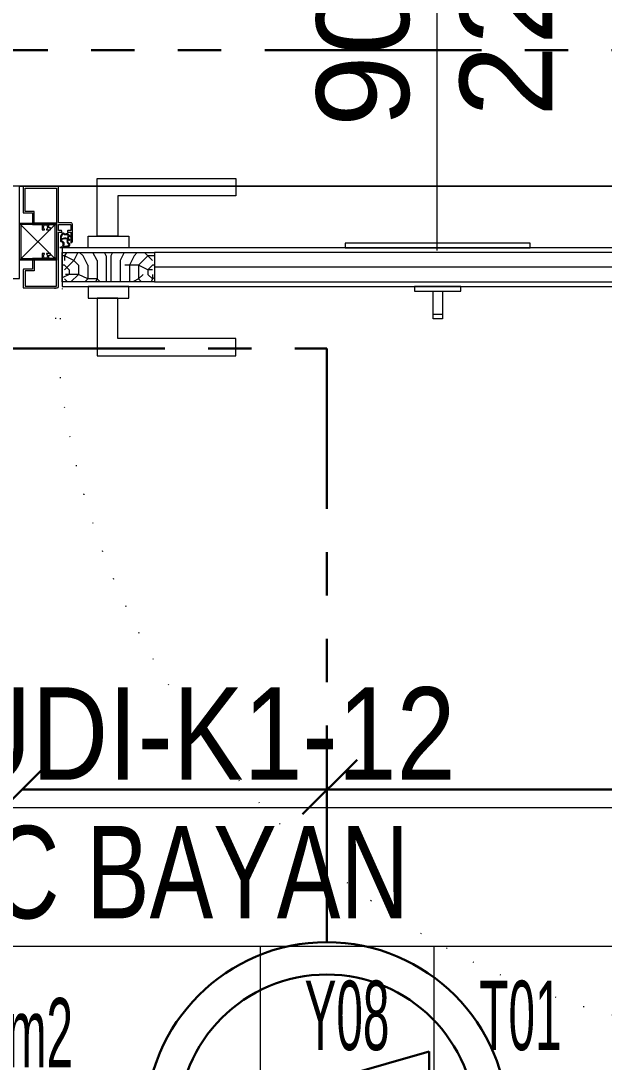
# Model space of a CAD drawing. Extents: x -1299 to 23780, y -3010 to 8106.
# Drawn here: x 10322.6 to 10385.7, y 2145.2 to 2257.9 of the extents above; entities that cross this region are included whole.
import ezdxf
from ezdxf.enums import TextEntityAlignment as Align

# ---------------------------------------------------------------- set-up
doc = ezdxf.new("R2010")
doc.units = 0
doc.header["$LTSCALE"] = 25
doc.header["$MEASUREMENT"] = 0
doc.linetypes.add('DOT2', pattern=[0.125, 0, -0.125])
doc.linetypes.add('PHANTOM2', pattern=[1.25, 0.625, -0.125, 0.125, -0.125, 0.125, -0.125])
doc.layers.get('0').update_dxf_attribs({"color": 9, "lineweight": 9})
for name, color, linetype, lineweight in [('06C', 9, 'Continuous', 9), ('06D', 9, 'Continuous', 9), ('09', 9, 'Continuous', 9), ('10', 9, 'Continuous', 9), ('12', 9, 'Continuous', 9), ('20', 9, 'DOT2', 9), ('21', 9, 'Continuous', 9), ('22', 8, 'Continuous', 9), ('33', 9, 'BATTING', 9), ('35', 9, 'Continuous', 9), ('E-3W ACİL ANONS İÇİN HOPARLÖR (GÖMME) (YANGINA DAYANIKLI)', 7, 'Continuous', 30), ('E-KABLO', 7, 'Continuous', 30), ('E-YANGIN', 7, 'Continuous', 30)]:
    doc.layers.add(name, color=color, linetype=linetype, lineweight=lineweight)
doc.styles.add('Arial', font='arial.ttf', dxfattribs={"height": 2.5})
doc.styles.add('MuuM_TEXT-STANDART', font='ARIALN.TTF')
doc.linetypes.add('BATTING', pattern='A,0.0001,-0.1,[134,ltypeshp.shx,S=0.1,R=0,X=-0.1,Y=0],-0.2,[134,ltypeshp.shx,S=0.1,R=180,X=0.1,Y=0],-0.1', length=0.4001000000000001)

# ---------------------------------------------------------------- blocks, each defined once
blk = doc.blocks.new('0_doorno')
blk.add_lwpolyline([(4.499999999999829, 5.684e-13), (12.49999999999983, 5.684e-13)])
blk.add_ellipse((-0.8905500000001325, 5.684e-13), major_axis=(-5.390550000000001, 0), ratio=0.6666666666666666)
at = {"style": 'Arial'}
blk.add_attdef('YUKSEKLIK', text='', height=2, dxfattribs=at).set_placement((4.999999999999821, 12.30000000000063), align=Align.TOP_LEFT)
blk.add_attdef('KAPINO', text='', height=2, dxfattribs=at).set_placement((-1.705e-13, 5.684e-13), align=Align.MIDDLE)
blk.add_attdef('GENISLIK', text='', height=2, dxfattribs=at).set_placement((4.999999999999823, -3.789358799453337), align=Align.BOTTOM_LEFT)
blk = doc.blocks.new('0_roomno2-flat-2')
at = {"layer": '21'}
blk.add_lwpolyline([(96.875, -52.50000000001091), (0, -52.50000000001091), (0, 0), (96.875, 0)], close=True, dxfattribs=at)
for points in [[(0, -15.00000000000727), (96.875, -15.00000000000727)], [(40.625, -15.00000000000727), (40.625, -52.50000000001091)], [(59.375, -15.00000000000727), (59.375, -52.50000000001091)]]:
    blk.add_lwpolyline(points, dxfattribs=at)
at = {"layer": '21', "style": 'Arial'}
blk.add_attdef('ODANO', (0, 5.85000000000582), '', height=10, dxfattribs=at)
blk.add_attdef('MEKANADI', text='', height=10, dxfattribs=at).set_placement((1.75, -15.00000000000727), align=Align.BOTTOM_LEFT)
at = {"layer": '21', "style": 'MuuM_TEXT-STANDART', "width": 0.6}
for tag, p in [('YER01', (50, -22.50000000000728)), ('TAVAN01', (68.75, -22.50000000000728)), ('DUVAR01', (87.5, -22.50000000000728)), ('YER02', (50, -33.75000000000728)), ('TAVAN02', (68.75, -33.75000000000728)), ('DUVAR02', (87.5, -33.75000000000728)), ('YER03', (50, -45.00000000000728)), ('TAVAN03', (68.75, -45.00000000000728)), ('DUVAR03', (87.5, -45.00000000000728))]:
    blk.add_attdef(tag, text='', height=7.5, dxfattribs=at).set_placement(p, align=Align.MIDDLE_CENTER)
for tag, p in [('M2', (1.75, -24.37500000000728)), ('TEMIZTAVANYUKSEKLIGI', (9, -43.03976339674772))]:
    blk.add_attdef(tag, text='', height=7.5, dxfattribs=at).set_placement(p, align=Align.MIDDLE_LEFT)
blk = doc.blocks.new('K-SAC-01')
at = {"layer": '20'}
blk.add_arc((-0.9499999999989086, -2.49999349423706), 100.3549823725184, 270, 1.513139558811213, dxfattribs=at)
blk = doc.blocks.new('p-korkasa_40x40')
at = {"layer": '10'}
for points in [[(-2, -2), (-2, -2, 4.557571570274368), (-2, -2), (2, -2.000000000000454, 6.895317174706505), (2, -2.000000000000454), (2, -2.000000000000454), (2, 2.000000000000454), (-2, 2), (-2, -2)], [(-1.85000000000582, -1.85000000000582), (-1.85000000000582, 1.85000000000582), (1.85000000000582, 1.85000000000582), (1.85000000000582, -1.85000000000582), (-1.85000000000582, -1.85000000000582, -4.556434831823175), (-1.85000000000582, -1.85000000000582)]]:
    blk.add_lwpolyline(points, format="xyb", close=True, dxfattribs=at)
for points in [[(2, -2.000000000000454), (-2, 2)], [(2, 2.000000000000454), (-2, -1.96874570933869)]]:
    blk.add_lwpolyline(points, dxfattribs=at)
blk = doc.blocks.new('p-kapı')
at = {"layer": '09'}
h = blk.add_hatch(dxfattribs=at)
h.set_pattern_fill('LOGEND', color=256, scale=10, style=0)
h.set_pattern_definition([(360, (-1512.441820109354, -1967.639528495034), (9.999999999999996, -10), [3, -7]), (360, (-1512.441820109354, -1968.139528495034), (9.999999999999996, -10), [3, -7]), (360, (-1511.941820109354, -1969.139528495034), (9.999999999999996, -10), [2, -8]), (360, (-1511.441820109354, -1970.139528495034), (9.999999999999996, -10), [1.5, -8.5]), (360, (-1511.441820109354, -1971.139528495034), (9.999999999999996, -10), [1, -9]), (360, (-1513.941820109354, -1972.139528495034), (9.999999999999996, -10), [0.5, -2.5, 0.5, -6.5]), (360, (-1512.441820109354, -1972.639528495034), (9.999999999999996, -10), [0.5, -4, 1.5, -4]), (360, (-1510.441820109354, -1973.139528495034), (9.999999999999996, -10), [0.5, -0.5, 0.5, -8.5]), (360, (-1510.941820109354, -1973.639528495034), (9.999999999999996, -10), [0.5, -9.5]), (360, (-1511.441820109354, -1974.639528495034), (9.999999999999996, -10), [1.5, -8.5]), (360, (-1511.441820109354, -1975.639528495034), (9.999999999999996, -10), [2, -8]), (360, (-1511.941820109354, -1976.639528495034), (9.999999999999996, -10), [2.5, -3, 0.5, -4]), (270, (-1515.941820109354, -1970.639528495034), (-10, -9.999999999999996), [0.5, -1, 2.5, -6]), (270, (-1515.441820109354, -1971.639528495034), (-10, -9.999999999999996), [0.5, -0.5, 1.5, -7.5]), (270, (-1514.941820109354, -1975.639528495034), (-10, -9.999999999999996), [1, -9]), (270, (-1514.441820109354, -1971.639528495034), (-10, -9.999999999999996), [2, -3, 0.5, -4.5]), (270, (-1513.941820109354, -1977.139528495033), (-10, -9.999999999999996), [0.5, -9.5]), (270, (-1513.441820109354, -1972.139528495034), (-10, -9.999999999999996), [1.5, -8.5]), (270, (-1512.441820109354, -1972.639528495034), (-10, -9.999999999999996), [1, -9]), (270, (-1511.441820109354, -1972.639528495034), (-10, -9.999999999999996), [0.5, -1.5, 1.5, -6.5]), (270, (-1510.941820109354, -1973.139528495034), (-10, -9.999999999999996), [0.5, -9.5]), (270, (-1510.441820109354, -1971.139528495034), (-10, -9.999999999999996), [1.399999999999999, -8.6]), (270, (-1509.941820109354, -1969.139528495034), (-10, -9.999999999999996), [1, -9]), (270, (-1508.941820109354, -1973.139528495034), (-10, -9.999999999999996), [0.5, -9.5]), (270, (-1507.941820109354, -1972.639528495034), (-10, -9.999999999999996), [1.5, -8.5]), (270, (-1506.941820109354, -1972.639528495034), (-10, -9.999999999999996), [1.5, -8.5]), (314.9999999999999, (-1508.441820109354, -1968.639528495034), (-3.3e-15, -10.00000000019025), [0.7071000000000001, -0.7071000000000001, 0.7071000000000001, -12.02083562]), (314.9999999999999, (-1510.441820109354, -1971.139528495034), (-3.3e-15, -10.00000000019025), [1.414199999999999, -12.72793562]), (314.9999999999999, (-1514.441820109354, -1976.139528495034), (-3.3e-15, -10.00000000019025), [1.414199999999999, -12.72793562]), (314.9999999999999, (-1512.441820109354, -1973.639528495034), (-3.3e-15, -10.00000000019025), [1.414199999999999, -12.72793562]), (314.9999999999999, (-1511.941820109354, -1971.639528495034), (-3.3e-15, -10.00000000019025), [1.414199999999999, -12.72793562]), (314.9999999999999, (-1508.941820109354, -1969.639528495034), (-3.3e-15, -10.00000000019025), [1.414199999999999, -12.72793562]), (314.9999999999999, (-1509.941820109354, -1970.139528495034), (-3.3e-15, -10.00000000019025), [2.121319999999998, -12.02081562]), (314.9999999999999, (-1512.941820109354, -1974.639528495034), (-3.3e-15, -10.00000000019025), [0.7071000000000001, -13.43503562]), (314.9999999999999, (-1513.441820109354, -1975.639528495034), (-3.3e-15, -10.00000000019025), [0.7071000000000001, -13.43503562]), (314.9999999999999, (-1509.441820109354, -1975.639528495034), (-3.3e-15, -10.00000000019025), [0.7071000000000001, -13.43503562]), (314.9999999999999, (-1513.441820109354, -1970.639528495034), (-3.3e-15, -10.00000000019025), [0.7071000000000001, -13.43503562]), (314.9999999999999, (-1507.941820109354, -1974.139528495034), (-3.3e-15, -10.00000000019025), [0.7071000000000001, -13.43503562]), (314.9999999999999, (-1511.441820109354, -1973.139528495034), (-3.3e-15, -10.00000000019025), [0.7071000000000001, -13.43503562]), (314.9999999999999, (-1510.441820109354, -1974.139528495034), (-3.3e-15, -10.00000000019025), [0.7071000000000001, -13.43503562]), (225, (-1510.941820109354, -1972.139528495034), (-10.00000000019025, 3.3e-15), [0.7071000000000001, -0.7071000000000001, 2.121319999999998, -10.60661562]), (225, (-1509.441820109354, -1972.139528495034), (-10.00000000019025, 3.3e-15), [0.7071000000000001, -13.43503562]), (225, (-1509.441820109354, -1968.639528495034), (-10.00000000019025, 3.3e-15), [0.7071000000000001, -13.43503562]), (225, (-1511.441820109354, -1971.139528495034), (-10.00000000019025, 3.3e-15), [0.7071000000000001, -13.43503562]), (225, (-1509.941820109354, -1973.139528495034), (-10.00000000019025, 3.3e-15), [0.7071000000000001, -13.43503562]), (225, (-1512.441820109354, -1970.639528495034), (-10.00000000019025, 3.3e-15), [0.7071000000000001, -13.43503562]), (225, (-1508.441820109354, -1970.639528495034), (-10.00000000019025, 3.3e-15), [0.7071000000000001, -13.43503562]), (225, (-1515.441820109354, -1967.639528495034), (-10.00000000019025, 3.3e-15), [0.7071000000000001, -13.43503562]), (225, (-1514.941820109354, -1968.139528495034), (-10.00000000019025, 3.3e-15), [1.414199999999999, -12.72793562]), (225, (-1514.441820109354, -1968.639528495034), (-10.00000000019025, 3.3e-15), [1.414199999999999, -12.72793562]), (225, (-1513.441820109354, -1968.639528495034), (-10.00000000019025, 3.3e-15), [1.414199999999999, -12.72793562]), (225, (-1512.941820109354, -1969.639528495034), (-10.00000000019025, 3.3e-15), [1.414199999999999, -12.72793562]), (225, (-1508.941820109354, -1973.639528495034), (-10.00000000019025, 3.3e-15), [1.414199999999999, -12.72793562]), (225, (-1506.941820109354, -1968.639528495034), (-10.00000000019025, 3.3e-15), [1.414199999999999, -12.72793562]), (225, (-1506.441820109354, -1976.639528495034), (-10.00000000019025, 3.3e-15), [1.414199999999999, -12.72793562]), (225, (-1506.441820109354, -1975.639528495034), (-10.00000000019025, 3.3e-15), [1.414199999999999, -12.72793562]), (225, (-1507.441820109354, -1975.139528495034), (-10.00000000019025, 3.3e-15), [1.414199999999999, -12.72793562]), (225, (-1514.441820109354, -1975.139528495034), (-10.00000000019025, 3.3e-15), [2.121319999999998, -12.02081562]), (225, (-1507.941820109354, -1974.139528495034), (-10.00000000019025, 3.3e-15), [2.121319999999998, -12.02081562]), (333.4349487999999, (-1513.441820109354, -1977.139528495033), (10.00000000000094, -4.0006493e-09), [1.117999999999998, -21.24267976999997]), (333.4349487999999, (-1513.441820109354, -1972.139528495034), (10.00000000000094, -4.0006493e-09), [1.117999999999998, -21.24267976999997]), (333.4349487999999, (-1512.441820109354, -1975.139528495034), (10.00000000000094, -4.0006493e-09), [1.117999999999998, -21.24267976999997]), (333.4349487999999, (-1509.441820109354, -1968.139528495034), (10.00000000000094, -4.0006493e-09), [1.117999999999998, -21.24267976999997]), (333.4349487999999, (-1509.941820109354, -1969.139528495034), (10.00000000000094, -4.0006493e-09), [1.117999999999998, -21.24267976999997]), (333.4349487999999, (-1512.941820109354, -1971.139528495034), (10.00000000000094, -4.0006493e-09), [1.117999999999998, -21.24267976999997]), (333.4349487999999, (-1512.941820109354, -1976.139528495034), (10.00000000000094, -4.0006493e-09), [1.117999999999998, -21.24267976999997]), (333.4349487999999, (-1509.941820109354, -1973.139528495034), (10.00000000000094, -4.0006493e-09), [2.235999999999996, -20.12467976999998]), (296.5650511799998, (-1509.941820109354, -1974.639528495034), (5.099821e-10, -10.00000000000094), [1.117999999999975, -21.24267976999961]), (296.5650511799998, (-1508.441820109354, -1971.639528495034), (5.099821e-10, -10.00000000000094), [1.117999999999975, -21.24267976999961]), (296.5650511799998, (-1513.441820109354, -1973.639528495034), (5.099821e-10, -10.00000000000094), [1.117999999999975, -21.24267976999961]), (296.5650511799998, (-1515.441820109354, -1974.139528495034), (5.099821e-10, -10.00000000000094), [1.117999999999975, -21.24267976999961]), (296.5650511799998, (-1509.441820109354, -1972.139528495034), (5.099821e-10, -10.00000000000094), [1.117999999999975, -21.24267976999961]), (296.5650511799998, (-1510.441820109354, -1972.139528495034), (5.099821e-10, -10.00000000000094), [1.117999999999975, -21.24267976999961]), (296.5650511799998, (-1514.441820109354, -1973.639528495034), (5.099821e-10, -10.00000000000094), [2.23599999999995, -20.12467976999961]), (296.5650511799998, (-1506.941820109354, -1970.139528495034), (5.099821e-10, -10.00000000000094), [2.23599999999995, -20.12467976999961]), (296.5650511799998, (-1507.941820109354, -1970.639528495034), (5.099821e-10, -10.00000000000094), [2.23599999999995, -20.12467976999961]), (243.4349487999999, (-1515.941820109354, -1969.139528495034), (-4.0006526e-09, -10.00000000000094), [1.117999999999979, -21.24267976999967]), (243.4349487999999, (-1515.941820109354, -1974.639528495034), (-4.0006526e-09, -10.00000000000094), [1.117999999999979, -21.24267976999967]), (243.4349487999999, (-1513.941820109354, -1967.639528495034), (-4.0006526e-09, -10.00000000000094), [1.117999999999979, -21.24267976999967]), (243.4349487999999, (-1514.941820109354, -1976.639528495034), (-4.0006526e-09, -10.00000000000094), [1.117999999999979, -21.24267976999967]), (243.4349487999999, (-1513.941820109354, -1970.639528495034), (-4.0006526e-09, -10.00000000000094), [1.117999999999979, -21.24267976999967]), (243.4349487999999, (-1511.941820109354, -1971.639528495034), (-4.0006526e-09, -10.00000000000094), [1.117999999999979, -21.24267976999967]), (243.4349487999999, (-1510.941820109354, -1973.639528495034), (-4.0006526e-09, -10.00000000000094), [1.117999999999979, -21.24267976999967]), (243.4349487999999, (-1515.441820109354, -1969.639528495034), (3.2114650989e-06, -10.00000160773382), [1.117999999999979, -21.24267976999967]), (243.4349487999999, (-1512.941820109354, -1971.139528495034), (-4.0006526e-09, -10.00000000000094), [1.117999999999979, -21.24267976999967]), (243.4349487999999, (-1509.941820109354, -1970.139528495034), (-4.0006526e-09, -10.00000000000094), [1.117999999999979, -21.24267976999967]), (243.4349487999999, (-1508.941820109354, -1971.139528495034), (-4.0006526e-09, -10.00000000000094), [1.117999999999979, -21.24267976999967]), (243.4349487999999, (-1506.941820109354, -1974.139528495034), (-4.0006526e-09, -10.00000000000094), [1.117999999999979, -21.24267976999967]), (243.4349487999999, (-1514.441820109354, -1977.139528495033), (-4.0006526e-09, -10.00000000000094), [1.117999999999979, -21.24267976999967]), (243.4349487999999, (-1515.941820109354, -1976.639528495034), (-4.0006526e-09, -10.00000000000094), [2.235999999999958, -20.12467976999968]), (243.4349487999999, (-1514.441820109354, -1969.639528495034), (-4.0006526e-09, -10.00000000000094), [2.235999999999958, -20.12467976999968]), (206.5650511799999, (-1515.941820109354, -1968.139528495034), (-10.00000000000094, -5.099854e-10), [1.117999999999995, -21.24267976999997]), (206.5650511799999, (-1507.441820109354, -1967.639528495034), (-10.00000000000094, -5.099854e-10), [1.117999999999995, -21.24267976999997]), (206.5650511799999, (-1507.941820109354, -1972.639528495034), (-10.00000000000094, -5.099854e-10), [1.117999999999995, -21.24267976999997]), (206.5650511799999, (-1511.941820109354, -1969.139528495034), (-10.00000000000094, -5.099854e-10), [1.117999999999995, -21.24267976999997]), (206.5650511799999, (-1512.441820109354, -1968.139528495034), (-10.00000000000094, -5.099854e-10), [1.117999999999995, -21.24267976999997]), (206.5650511799999, (-1511.441820109354, -1970.139528495034), (-10.00000000000094, -5.099854e-10), [1.117999999999995, -21.24267976999997]), (206.5650511799999, (-1508.441820109354, -1976.139528495034), (-10.00000000000094, -5.099854e-10), [1.117999999999995, -21.24267976999997]), (206.5650511799999, (-1507.441820109354, -1976.639528495034), (-10.00000000000094, -5.099854e-10), [2.235999999999995, -20.12467976999997])])
h.paths.add_polyline_path([(1.170000000001889, -81.66295667744998), (1.202328709074208, -81.66295667744998), (1.202328709074208, -80.86796583734395), (1.170000000001889, -80.86796583734395), (1.170000000001889, -80.34999999999854), (1.202328709074208, -80.34999999999854), (1.202328709074208, -79.40000000000146), (4.337671290930301, -79.40000000000146), (4.337671290930301, -80.34999999999854), (4.370000000002618, -80.34999999999854), (4.370000000002618, -80.86796583734395), (4.337671290930301, -80.86796583734395), (4.337671290930301, -81.66295667744998), (4.370000000002618, -81.66295667744998), (4.370000000002618, -85.40000000000146), (1.170000000001889, -85.40000000000146)])
h.paths.add_polyline_path([(1.202328709074208, -77.93203416265895), (1.202328709074208, -77.13704332255294), (1.170000000001889, -77.13704332255294), (1.170000000001889, -75.40008858544023), (4.370000000002618, -75.40008858544023), (4.370000000002618, -77.13704332255294), (4.337671290930301, -77.13704332255294), (4.337671290930301, -77.93203416265895), (4.370000000002618, -77.93203416265895), (4.370000000002618, -78.44999999999709), (4.337671290930301, -78.45000000000434), (4.337671290930301, -79.40000000000146), (1.202328709074208, -79.40000000000146), (1.202328709074208, -78.45000000000434), (1.170000000001889, -78.45000000000434), (1.170000000001889, -77.93203416265895)])
at = {"layer": '10'}
h = blk.add_hatch(color=256, dxfattribs=at)
edge = h.paths.add_edge_path()
edge.add_spline(control_points=[(-0.5369756097570644, -84.51241686969297), (-0.5906374453152239, -84.5518905258723), (-0.6878822009421129, -84.62342378614264), (-0.7823709486983716, -84.73020272285794), (-0.8899654388224005, -84.81634565772401), (-0.8351330276491353, -84.92515451247162), (-0.7993581297414494, -85.02739724353887), (-0.8236312188018928, -85.13593551153463), (-0.8909774078929331, -85.2204025707906), (-0.8936748011838059, -85.31350848440346), (-0.8901922852564894, -85.42809680375649), (-0.728764212148235, -85.49924616048519), (-0.5556085026000801, -85.58372597600827), (-0.3208874964548158, -85.6044139906153), (-0.1643808494300174, -85.57919688549735), (-0.0170845106040361, -85.58614067232702), (-0.0044594722057809, -85.47231593469769), (0.0795073431909259, -85.40046526712104), (0.1646003593887144, -85.2870381913017), (0.2895508234578301, -85.30929536580516), (0.4061617531915547, -85.32681202102684), (0.5518175704273744, -85.36757930904423), (0.5995418682032323, -85.49443736144892), (0.6480338603832934, -85.67184330132295), (0.6698076058928564, -85.62376578052499), (0.6769063150313741, -85.59945321430133)], knot_values=[0, 0, 0, 0, 1.972481329933421, 3.574485720078666, 4.459231721842631, 5.627326994262999, 6.631388320856649, 7.787072978740821, 8.75015276194368, 9.776376719050775, 10.52172028727109, 11.98318526219924, 14.34903833668033, 16.62296311174929, 18.66660599276623, 19.53265988375316, 20.30320742306432, 21.53106540985929, 22.8950020509257, 24.14050273090668, 24.94140504827469, 26.57643914558082, 28.1214307914516, 29.40842415818681, 30.06904306217089, 30.06904306217089, 30.06904306217089, 30.06904306217089], degree=3, periodic=0)
edge.add_arc((0.6577079170856451, -85.59384772447082), 0.0200000000000125, 703.7234121128039, 729.6961277373919)
edge.add_line((0.6774222141648352, -85.59047926923813), (0.514778214589569, -84.63858532773519))
edge.add_spline(control_points=[(0.5147782145904785, -84.63858532773156), (0.4684569597193331, -84.61121200024355), (0.4029367876937613, -84.55669608320022), (0.299123291955766, -84.55094408860168), (0.2368332224687037, -84.5669421721468), (0.2434630590905726, -84.56630475889688), (0.2195726180252677, -84.63769904915534), (0.2195726180252677, -84.63769904915534)], knot_values=[0, 0, 0, 0, 0.2230052084876708, 0.4469780816912642, 0.8022655540997069, 1.018676818468204, 1.060393501096338, 1.060393501096338, 1.060393501096338, 1.060393501096338], degree=3, periodic=0)
edge.add_arc((-0.0149015127535677, -84.5842358186128), 0.2404920685283454, 578.8576386954633, 707.1553904040015, ccw=False)
edge.add_spline(control_points=[(-0.2021744220619439, -84.73511753541244), (-0.1844337589864153, -84.70879782966219), (-0.1854437276160752, -84.65074498127069), (-0.1315036820815294, -84.5540416680233), (-0.2492554579002899, -84.55561594154278), (-0.2605854891371564, -84.74868430823697), (-0.4150242235737096, -84.68619836643484), (-0.6628840222583677, -84.69875890661933), (-0.5288317618396832, -84.58261839942134), (-0.5347583595721517, -84.5315299911963), (-0.5369756097570644, -84.51241686969297)], knot_values=[1.684532790128255, 1.684532790128255, 1.684532790128255, 1.684532790128255, 1.827512949640418, 2.001131811412198, 2.034132841388928, 2.383878172112238, 2.570749579948123, 2.81730155771981, 2.995364809708569, 3.101801527567439, 3.101801527567439, 3.101801527567439, 3.101801527567439], degree=3, periodic=0)
edge = h.paths.add_edge_path(flags=16)
edge.add_spline(control_points=[(0.4883339317893844, -85.29245044420531), (0.4716886541282295, -85.27617170474696), (0.4523573484184455, -85.25991805080413), (0.4147011533677869, -85.23712323497604), (0.4001201892897372, -85.23009669489694), (0.3915949691217975, -85.22622697612678)], knot_values=[4.696285649924368, 4.696285649924368, 4.696285649924368, 4.696285649924368, 4.79612257682362, 4.79612257682362, 4.854419796380462, 4.854419796380462, 4.854419796380462, 4.854419796380462], degree=3, periodic=0)
edge.add_spline(control_points=[(0.3915949691217975, -85.22622697612678), (0.3885683923836041, -85.22639217222604), (0.3855311636252736, -85.2263443169286), (0.3757315162838495, -85.22599751089729), (0.3681160688320233, -85.22548559508868), (0.3516475183459988, -85.22407014974306), (0.3429637488879962, -85.22319709650765), (0.3252907630521804, -85.2211618914589), (0.316594720883586, -85.22002240030999), (0.291213085376512, -85.21633801807184), (0.2728923982976994, -85.2134663161123), (0.2312442128131806, -85.21019387182605), (0.2079686403376399, -85.20950475220161), (0.1708219201973407, -85.21554820335585), (0.157941705580015, -85.21878033129907), (0.126446850845241, -85.22976943991671), (0.1093897561368067, -85.23913722649013), (0.0793808313101181, -85.25973395552137), (0.0663699295146216, -85.27124699160045), (0.0429483607986185, -85.29429669502858), (0.0327881743869512, -85.30545581124898), (0.0148434022485162, -85.32623104828235), (0.0068756339605898, -85.33600692905749), (-0.0090410068587516, -85.355167020105), (-0.0171964423425379, -85.36496325665941), (-0.0399044250698353, -85.3944018574839), (-0.0547606956715754, -85.41583520011045), (-0.0673612565879012, -85.44141278987809)], knot_values=[3.795205768767631, 3.795205768767631, 3.795205768767631, 3.795205768767631, 3.825435281411388, 3.825435281411388, 3.876175829762433, 3.876175829762433, 3.923120005564896, 3.923120005564896, 3.970064181367359, 3.970064181367359, 4.056079576782028, 4.056079576782028, 4.1420949721967, 4.1420949721967, 4.181856208153813, 4.181856208153813, 4.244411595576305, 4.244411595576305, 4.309456277789172, 4.309456277789172, 4.374500960002043, 4.374500960002043, 4.436400391423946, 4.436400391423946, 4.498299822845847, 4.498299822845847, 4.605733337985941, 4.605733337985941, 4.605733337985941, 4.605733337985941], degree=3, periodic=0)
edge.add_arc((-0.1355372299003648, -85.40782653281349), 0.0759999999999773, 567.2221899925271, 693.7732677223272, ccw=False)
edge.add_arc((0.7681294868853002, -85.02277503077494), 1.058097748058568, 888.8376998673891, 923.3761552425167, ccw=False)
edge.add_arc((-0.2503260998964834, -84.82178951549577), 0.0200000000000284, 779.8045860840282, 888.9000715373779, ccw=False)
edge.add_arc((-0.0254490172264923, -84.53800291659718), 0.3422998841750275, 951.1287320440587, 1055.511948304005)
edge.add_arc((0.3533265005826252, -84.70197943761741), 0.0708012071070941, 720.1577279099495, 881.8184495585258, ccw=False)
edge.add_line((0.4241274394116772, -84.7017845312512), (0.5220320556400111, -85.27478329712176))
edge.add_arc((0.5023177585608211, -85.27815175234718), 0.019999999999999, 585.6378390656023, 729.6961277305409, ccw=False)
edge = h.paths.add_edge_path(flags=16)
edge.add_spline(control_points=[(-0.3815073000114353, -85.52777787788362), (-0.3834389916773944, -85.52724453018163), (-0.3853727186760807, -85.52670610733912), (-0.4205788632025361, -85.51682294036436), (-0.4544610585180635, -85.50601336516411), (-0.4889215080875148, -85.49418731541662), (-0.4900629374460549, -85.49379462555952), (-0.4912037800822874, -85.49340117004613)], knot_values=[2.606882164150666, 2.606882164150666, 2.606882164150666, 2.606882164150666, 2.618308665253161, 2.618308665253161, 2.814704777591772, 2.814704777591772, 2.821436412206805, 2.821436412206805, 2.821436412206805, 2.821436412206805], degree=3, periodic=0)
edge.add_spline(control_points=[(-0.4912037800822874, -85.49340117004613), (-0.5233471352403285, -85.48231552171637), (-0.5550247264036443, -85.47062207480484), (-0.5877413626330963, -85.45796293672173), (-0.5892461558505602, -85.4573792198862), (-0.5907511911427719, -85.45679395195477)], knot_values=[2.408074102405524, 2.408074102405524, 2.408074102405524, 2.408074102405524, 2.597738580129102, 2.597738580129102, 2.606882164150666, 2.606882164150666, 2.606882164150666, 2.606882164150666], degree=3, periodic=0)
edge.add_spline(control_points=[(-0.5907511911427719, -85.45679395195477), (-0.6054095705112559, -85.45109370061981), (-0.6200909125836916, -85.4452463134803), (-0.6513064689206658, -85.43253770701268), (-0.6679456813908474, -85.42560582750595), (-0.6975867124383514, -85.41301002278487), (-0.7102365350583569, -85.40760968485122), (-0.7229134244116722, -85.40205673102902)], knot_values=[2.149006277224146, 2.149006277224146, 2.149006277224146, 2.149006277224146, 2.238060749371884, 2.238060749371884, 2.336258805541189, 2.336258805541189, 2.408074102405524, 2.408074102405524, 2.408074102405524, 2.408074102405524], degree=3, periodic=0)
edge.add_spline(control_points=[(-0.7229134244116722, -85.40205673102902), (-0.7275705286083394, -85.40001674441737), (-0.7322312857468205, -85.39795616069752), (-0.7455618066960596, -85.39199150963395), (-0.7536017658676429, -85.3881710095229), (-0.7677693781188282, -85.38105523245758), (-0.7739268021578029, -85.37775809279992), (-0.7842826841624629, -85.37176572963654), (-0.7883197533083149, -85.36926390407461), (-0.7920567741166451, -85.36629840687965)], knot_values=[1.977607441624772, 1.977607441624772, 1.977607441624772, 1.977607441624772, 2.003990200929743, 2.003990200929743, 2.053089229014396, 2.053089229014396, 2.101047753119271, 2.101047753119271, 2.149006277224144, 2.149006277224144, 2.149006277224144, 2.149006277224144], degree=3, periodic=0)
edge.add_arc((-0.7796246261059423, -85.35063182793965), 0.0200000000000304, 900.5555631517888, 951.5663893431631, ccw=False)
edge.add_spline(control_points=[(-0.7994840715909959, -85.35299877215583), (-0.7996182607275844, -85.35187288089946), (-0.7997274019762699, -85.35072960989055), (-0.8002259230997879, -85.34462242021978), (-0.8004687433967774, -85.33851066090575), (-0.8008469303676973, -85.32128280500183), (-0.8008342107059434, -85.30943071842918), (-0.8005320933662003, -85.2993613856379)], knot_values=[1.69878072459484, 1.69878072459484, 1.69878072459484, 1.69878072459484, 1.709176364630534, 1.709176364630534, 1.751194216338215, 1.751194216338215, 1.814824352558606, 1.814824352558606, 1.814824352558606, 1.814824352558606], degree=3, periodic=0)
edge.add_spline(control_points=[(-0.8005320933662003, -85.2993613856379), (-0.8005291922345351, -85.29926469321072), (-0.8005262644182947, -85.29916816516925), (-0.8002453347398841, -85.2900058112791), (-0.7996581484585477, -85.28216809327569), (-0.7983876424550544, -85.27219494782912), (-0.7979033033734595, -85.2691682961231), (-0.7967892664892136, -85.26359999037959), (-0.7963274052344786, -85.26168751184014), (-0.7950642314099241, -85.25704070857319), (-0.7941042474449205, -85.25426319411052), (-0.7922515160280456, -85.25010678642865), (-0.7915139412471035, -85.24861359065837), (-0.7898580297332956, -85.24541914485599), (-0.7890619376630639, -85.2439227982468), (-0.7868423479412741, -85.23990738076826), (-0.785815735354845, -85.23813671410605), (-0.7847239510629151, -85.2363075673493)], knot_values=[1.498288754767149, 1.498288754767149, 1.498288754767149, 1.498288754767149, 1.498899773643438, 1.498899773643438, 1.55638679152604, 1.55638679152604, 1.58513030046734, 1.58513030046734, 1.61387380940864, 1.61387380940864, 1.646408564364206, 1.646408564364206, 1.665384561853024, 1.665384561853024, 1.684360559341839, 1.684360559341839, 1.69878072459484, 1.69878072459484, 1.69878072459484, 1.69878072459484], degree=3, periodic=0)
edge.add_line((-0.7847239510629151, -85.2363075673493), (-0.7586869314282012, -85.19268582784571))
edge.add_line((-0.7586869314254728, -85.19268582784571), (-0.7255136902876984, -85.10717331456544))
edge.add_line((-0.7255136902895174, -85.10717331456544), (-0.7173155414820941, -85.03151368951148))
edge.add_line((-0.7173155414820941, -85.03151368950785), (-0.7384525110683171, -84.92615187598132))
edge.add_spline(control_points=[(-0.7384525110719551, -84.92615187598132), (-0.7417319309315645, -84.91712462047145), (-0.7452146564100987, -84.90836485676846), (-0.7561384565451591, -84.8820235105304), (-0.7633910574986658, -84.86627040452005), (-0.7682081721068243, -84.8538242785144)], knot_values=[0.9322138717899155, 0.9322138717899155, 0.9322138717899155, 0.9322138717899155, 0.9728151593248144, 0.9728151593248144, 1.059280169269481, 1.059280169269481, 1.059280169269481, 1.059280169269481], degree=3, periodic=0)
edge.add_arc((-0.7495564365199244, -84.84660536172305), 0.0199999999999873, 851.1876026072525, 924.1288367209762, ccw=False)
edge.add_spline(control_points=[(-0.7630056632260676, -84.83180271666062), (-0.7554750532144681, -84.82496063668805), (-0.7451898386098037, -84.81607690209785), (-0.7354561730571731, -84.80713799077056), (-0.7354408858154784, -84.8071239508572), (-0.735425599890732, -84.80710991127125)], knot_values=[0.6191493752113117, 0.6191493752113117, 0.6191493752113117, 0.6191493752113117, 0.6800377646677511, 0.6800377646677511, 0.6801335518299229, 0.6801335518299229, 0.6801335518299229, 0.6801335518299229], degree=3, periodic=0)
edge.add_line((-0.735425599890732, -84.80710991127125), (-0.7085877083327432, -84.78161459538023))
edge.add_arc((-0.6554298056871632, -84.83593068311166), 0.0760000000000115, 831.8248503193477, 854.3825803939201, ccw=False)
edge.add_line((-0.6836843639466679, -84.76537800819642), (-0.6090193983354766, -84.76230358183967))
edge.add_line((-0.6090193983327481, -84.76230358184694), (-0.5257167661893618, -84.76654401337144))
edge.add_line((-0.5257167661911808, -84.7665440133642), (-0.4458209923805044, -84.77061102240259))
edge.add_line((-0.445820992379595, -84.77061102240259), (-0.3993508796656897, -84.77297653385904))
edge.add_line((-0.3993508796665992, -84.77297653385904), (-0.3993451848336917, -84.77297978937713))
edge.add_arc((-0.4095884813359591, -84.84828632878634), 0.0760000000000394, 712.7718027218857, 802.2540888927069, ccw=False)
edge.add_line((-0.3341924609158013, -84.85784876073743), (-0.3342328856770109, -84.85770303229218))
edge.add_line((-0.3342328856779204, -84.85770303229218), (-0.3466309443083446, -84.92453509728512))
edge.add_line((-0.3466309443065256, -84.92453509728512), (-0.355971261873492, -85.01549911675102))
edge.add_line((-0.35597126187713, -85.01549911674374), (-0.3547381997259436, -85.14397923944125))
edge.add_line((-0.3547381997232151, -85.14397923944489), (-0.3473031821049517, -85.21155897400969))
edge.add_line((-0.3473031821085897, -85.21155897400604), (-0.3161650954198194, -85.35239759661633))
edge.add_arc((0.6255815801705467, -85.07032483903458), 0.9830828253785207, 916.6740540243767, 921.0841378559761)
edge.add_arc((-0.361280229568365, -85.45451898340252), 0.0760000000000061, 614.5649605422865, 743.6945358760281, ccw=False)
at = {"layer": '06C'}
blk.add_line((7.870046077259757, -45.30000001471488), (7.870046077259757, -44.3000000147149), dxfattribs=at)
for points in [[(5.370046077259756, -42.3000000147149), (4.870046077259757, -42.3000000147149), (4.870046077259757, -47.3000000147149), (5.370046077259756, -47.3000000147149)], [(8.370046077259758, -45.30000001471488), (5.370046077259756, -45.30000001471488), (5.370046077259756, -44.3000000147149), (8.370046077259758, -44.3000000147149)]]:
    blk.add_lwpolyline(points, close=True, dxfattribs=at)
at = {"layer": '06D'}
for points in [[(-0.5799951286935539, -81.62219937940608), (-6.829995128693553, -81.62219937940608), (-6.829995128693553, -66.62219937940608), (-4.954995128693552, -66.62219937940608), (-4.954995128693552, -79.37219937940608), (-4.954995128693552, -79.37219937940608), (-0.5799951286935539, -79.37219937940608), (-0.5799951286935539, -81.62219937940608)], [(6.120140416471259, -81.62218975205906), (12.37014041647126, -81.62218975205906), (12.37014041647126, -66.62218975205906), (10.49514041647126, -66.62218975205906), (10.49514041647126, -79.37218975205904), (10.49514041647126, -79.37218975205904), (6.120140416471259, -79.37218975205904), (6.120140416471259, -81.62218975205906)], [(0.6700048713064461, -82.59719937940827), (-0.5799951286935539, -82.59719937940827), (-0.5799951286935539, -78.19719937940681), (0.6700048713064461, -78.19719937940681), (0.6700048713064461, -82.59719937940827)], [(4.870140416471256, -82.59718975206125), (6.120140416471259, -82.59718975206125), (6.120140416471259, -78.1971897520598), (4.870140416471256, -78.1971897520598), (4.870140416471256, -82.59718975206125)]]:
    blk.add_lwpolyline(points, dxfattribs=at)
at = {"layer": '10'}
for p, q in [((-0.6520531316018606, -84.76011299560923), (-0.3993804007805011, -84.77297503111913)), ((0.5220320556400111, -85.27478329712176), (0.4238229449983919, -84.70000244037509)), ((0.6774222141648352, -85.59047926923083), (0.5147782145904785, -84.63858532773156))]:
    blk.add_line(p, q, dxfattribs=at)
for points in [[(0.6702100840338971, -34.80029411766009), (0.1702100840338971, -34.80029411766009), (0.1702100840338971, -54.80029411766007), (0.6702100840338971, -54.80029411766007)], [(-5.779999999998834, -89.40000000000146), (-5.779999999998834, -86.00000000000726), (-2, -86), (-2, -88.41999999994005), (-3.259999999998397, -88.41999999994005), (-3.259999999998397, -89.40000000000146)], [(2.000000000003637, -88.41999999994005), (3.160000000007128, -88.41999999994005), (3.160000000007128, -89.40000000000146), (4.820000000003347, -89.40000000000146), (4.820000000003347, -86), (2.000000000003637, -86)]]:
    blk.add_lwpolyline(points, close=True, dxfattribs=at)
blk.add_lwpolyline([(-3.124999999996361, -89.60000000000582, 0.4142135623730951), (-3.099999999998543, -89.57500000000437), (-3.099999999998543, -88.59999999994034), (-1.86499999999796, -88.59999999994034, 0.4142135623730951), (-1.839999999996505, -88.57499999993888), (-1.839999999996505, -87.55454592069145), (-1.281196915806503, -87.55454592069145), (-1.281196915806503, -87.32454592068822), (-1.390486237687582, -87.32454592068822), (-1.354628344986849, -87.36040381339262, -0.0916730868048769), (-1.425339023106061, -87.43111449151183), (-1.461431334289954, -87.3950221803243, -0.2882609505077494), (-1.700962497321597, -87.3950221803243), (-1.73705480850549, -87.43111449151183, -0.091673086804877), (-1.807765486624703, -87.36040381339262), (-1.771673175440809, -87.32431150220509, -0.2882609505067066), (-1.771673175440809, -87.08478033917343), (-1.807765486624703, -87.04868802799317, -0.09167308680455198), (-1.73705480850549, -86.97797734987398), (-1.700962497321597, -87.01406966105424, -0.2882609505077494), (-1.461431334289954, -87.01406966105424), (-1.425339023106061, -86.97797734987398, -0.0916730868044047), (-1.354628344986849, -87.04868802799317), (-1.390486237687582, -87.08454592069029), (-1.281196915806503, -87.08454592069029), (-1.281196915806503, -86.67954592069145, 0.4142135623730951), (-1.30619691580432, -86.65454592069), (-1.456196915805774, -86.65454592069, 0.4142135623730951), (-1.481196915807231, -86.67954592069145), (-1.481196915807231, -86.85454592068709), (-1.839999999996505, -86.85454592068709), (-1.839999999996505, -86.15000000000146, -0.4142135623730951), (-1.689999999998688, -86), (1.690000000002328, -86, -0.4142135623730951), (1.840000000003783, -86.15000000000146), (1.840000000003783, -86.85454592068709), (1.481196915810869, -86.85454592068709), (1.481196915810869, -86.67954592069145, 0.4142135623730951), (1.456196915813051, -86.65454592069), (1.306196915811596, -86.65454592069, 0.4142135623730951), (1.281196915810139, -86.67954592069145), (1.281196915810139, -87.08454592069029), (1.390486237694856, -87.08454592069029), (1.354628344994123, -87.04868802799317, -0.0916730868044046), (1.4253390231097, -86.97797734987398), (1.46143133429723, -87.01406966105424, -0.2882609505077494), (1.700962497328873, -87.01406966105424), (1.737054808512764, -86.97797734987398, -0.09167308680455198), (1.807765486631979, -87.0486880279859), (1.771673175444448, -87.08478033917343, -0.2882609505067075), (1.771673175444448, -87.32431150220509), (1.807765486631979, -87.36040381339262, -0.0916730868048769), (1.737054808512764, -87.43111449151183), (1.700962497328873, -87.3950221803243, -0.2882609505077494), (1.46143133429723, -87.3950221803243), (1.425339023113338, -87.43111449151183, -0.091673086804877), (1.354628344994123, -87.36040381339262), (1.390486237694856, -87.32454592068822), (1.281196915810139, -87.32454592068822), (1.281196915810139, -87.55454592069145), (1.840000000003783, -87.55454592069145), (1.840000000003783, -88.57499999993888, 0.4142135623730951), (1.8650000000016, -88.59999999994034), (3.000000000003637, -88.59999999994034), (3.000000000003637, -89.57500000000437, 0.4142135623730951), (3.025000000005093, -89.60000000000582), (4.995000000002619, -89.60000000000582, 0.4142135623730951), (5.020000000004074, -89.57500000000437), (5.020000000004074, -85.95000000000437, 0.4142135623730951), (4.870000000002619, -85.80000000000291), (-0.999999999996362, -85.80000000000291), (-0.999999999996362, -85.47500000000579, 0.4142135623730951), (-1.024999999997815, -85.45000000000432), (-1.154999999998834, -85.45000000000432, 0.4142135623730951), (-1.179999999996653, -85.47500000000579), (-1.179999999996653, -85.80000000000291), (-1.839999999996505, -85.80000000000291), (-1.839999999996505, -84.4800000000032), (-1.179999999996653, -84.4800000000032), (-1.179999999996653, -84.80500000000029, 0.4142135623730951), (-1.154999999998834, -84.83000000000172), (-1.024999999997815, -84.83000000000172, 0.4142135623730951), (-0.999999999996362, -84.80500000000029), (-0.999999999996362, -84.4800000000032), (0.1400000000030559, -84.4800000000032), (0.1400000000030559, -84.4500000000044, 0.4142135623730951), (-0.0099999999983993, -84.30000000000291), (-1.869999999998981, -84.30000000000291, 0.4142135623730951), (-2.019999999996798, -84.4500000000044), (-2.019999999996798, -85.80000000000291), (-5.829999999998107, -85.80000000000291, 0.4142135623730951), (-5.979999999995925, -85.95000000000437), (-5.979999999995925, -89.57500000000437, 0.4142135623730951), (-5.95499999999447, -89.60000000000582)], format="xyb", close=True, dxfattribs=at)
blk.add_lwpolyline([(-0.2852864468113694, -85.45549108541306), (-0.3161650954170909, -85.35239759661633), (-0.3473031821085897, -85.21155897400604), (-0.3547381997232151, -85.14397923944489), (-0.35597126187713, -85.01549911674374), (-0.3466309443065256, -84.92453509728512), (-0.3342328856779204, -84.85770303229218), (-0.3498928999542841, -84.8012497731761), (-0.3993451848327822, -84.77297978937713), (-0.445820992379595, -84.77061102240259), (-0.5257167661911808, -84.7665440133642), (-0.6090193983327481, -84.76230358184694), (-0.6836843639466679, -84.76537800819642), (-0.7085877083300148, -84.78161459538387), (-0.73542559989437, -84.80710991127125), (-0.7690206406296058, -84.8420070187276), (-0.7384525110683171, -84.92615187598858), (-0.7173155414820941, -85.03151368950785), (-0.7255136902895174, -85.10717331456544), (-0.7586869314254728, -85.19268582784571), (-0.7847239510629151, -85.2363075673493), (-0.8005320933662003, -85.29936138564517), (-0.7920567741202831, -85.36629840687965), (-0.7229134244116722, -85.40205673102902), (-0.5907511911464101, -85.45679395195477), (-0.4912037800822874, -85.49340117004613), (-0.3815073000114353, -85.52777787788362), (-0.3038095378688013, -85.5042494528898), (-0.3038095819792943, -85.50424950386513), (-0.2852864468113694, -85.45549108541306)], dxfattribs=at)
for centre, radius, start, end in [((-0.7796246261059423, -85.35063182793965), 0.02, 186.7967250026899, 231.5663893636672), ((-0.7495564365199244, -84.84660536172305), 0.02, 132.2573172529717, 201.1582946275182), ((-0.6554298056871632, -84.83593068311166), 0.076, 89.26712024553211, 134.3825803926631), ((-0.4095884813359591, -84.84828632878634), 0.076, 354.2179119479063, 82.25408889278651), ((-0.361280229568365, -85.45451898340252), 0.076, 254.5649605628871, 23.69453592147686), ((0.6255815801705467, -85.07032483903458), 0.983082825378532, 167.5093280798138, 201.0841378523925), ((0.7681294868853002, -85.02277503077494), 1.058097748058572, 168.8352965664554, 203.3761552416839), ((-0.2503260998964834, -84.82178951549577), 0.02, 59.80458608398602, 168.7729251493639), ((-0.0254490172264923, -84.53800291659718), 0.3422998841750354, 231.1287320442195, 335.5453093008013), ((-0.1355372299003648, -85.40782653281349), 0.076, 207.2221899832949, 333.7732677343374), ((-0.0149015127535677, -84.5842358186128), 0.2404920685283614, 218.8576386953065, 347.1553904039617), ((0.3533265005826252, -84.70197943761741), 0.0708012071070867, 358.4304577292652, 162.5451504378122), ((0.5023177585608211, -85.27815175234718), 0.02, 225.6378390694745, 9.69612772742874)]:
    blk.add_arc(centre, radius, start, end, dxfattribs=at)
for points, knots in [([(-0.5369756097570644, -84.51241686969297), (-0.5906374453152239, -84.5518905258723), (-0.6878822009421129, -84.62342378614264), (-0.7823709486983716, -84.73020272285794), (-0.8899654388224005, -84.81634565772401), (-0.8351330276491353, -84.92515451247162), (-0.7993581297414494, -85.02739724353887), (-0.8236312188018928, -85.13593551153463), (-0.8909774078929331, -85.2204025707906), (-0.8936748011838059, -85.31350848440346), (-0.8901922852564894, -85.42809680375649), (-0.728764212148235, -85.49924616048519), (-0.5556085026000801, -85.58372597600827), (-0.3208874964548158, -85.6044139906153), (-0.1643808494300174, -85.57919688549735), (-0.0170845106040361, -85.58614067232702), (-0.0044594722057809, -85.47231593469769), (0.0795073431909259, -85.40046526712104), (0.1646003593887144, -85.2870381913017), (0.2895508234578301, -85.30929536580516), (0.4061617531915547, -85.32681202102684), (0.5518175704273744, -85.36757930904423), (0.6195418682036689, -85.49443736144892), (0.6480338603832934, -85.67184330132295), (0.6698076058928564, -85.62376578052499), (0.6769063150313741, -85.59945321430133)], [0, 0, 0, 0, 1.972481329933421, 3.574485720078666, 4.459231721842631, 5.627326994262999, 6.631388320856649, 7.787072978740821, 8.75015276194368, 9.776376719050775, 10.52172028727109, 11.98318526219924, 14.34903833668033, 16.62296311174929, 18.66660599276623, 19.53265988375316, 20.30320742306432, 21.53106540985929, 22.8950020509257, 24.14050273090668, 24.94140504827469, 26.57643914558082, 28.1214307914516, 29.40842415818681, 30.06904306217089, 30.06904306217089, 30.06904306217089, 30.06904306217089]), ([(-0.7682081721068243, -84.8538242785144), (-0.7633910574986658, -84.86627040452005), (-0.7561384565451591, -84.8820235105304), (-0.7432136414427079, -84.91319004831894), (-0.7377413171088847, -84.9272809364047), (-0.7283581326410058, -84.9565727438603), (-0.7242661277850857, -84.97221722294488), (-0.717914586468396, -85.00899065411068), (-0.7165164292564441, -85.03093997899852), (-0.7186985585321966, -85.07347081551416), (-0.7220867810865457, -85.09436092965186), (-0.7319183873587463, -85.13214544436052), (-0.7378786975896219, -85.14915391769318), (-0.7498877078542137, -85.17610454657552), (-0.7553039138510941, -85.18659915997705), (-0.7653394280714565, -85.20473050871078), (-0.7701119946723339, -85.21265011573269), (-0.7797062856225239, -85.22820081818645), (-0.7842275953080389, -85.23517708160216), (-0.7890619376667019, -85.2439227982468), (-0.7898580297332956, -85.24541914485599), (-0.7915139412471035, -85.24861359065837), (-0.7922515160280456, -85.25010678642865), (-0.7941042474449205, -85.25426319411052), (-0.7950642314099241, -85.25704070857319), (-0.7963274052344786, -85.26168751184014), (-0.7967892664892136, -85.26359999037959), (-0.7979033033734595, -85.2691682961231), (-0.7983876424550544, -85.27219494782912), (-0.7996581484585477, -85.28216809327569), (-0.8002453347398841, -85.2900058112791), (-0.8008339442421855, -85.30920295909162), (-0.8008491176260577, -85.3211831670851), (-0.8004687433967774, -85.33851066090575), (-0.8002259230997879, -85.34462242021978), (-0.7997274019762699, -85.35072960989055), (-0.7996182607275844, -85.35187288089946), (-0.7994840715909959, -85.35299877215583)], [0.9322138717899155, 0.9322138717899155, 0.9322138717899155, 0.9322138717899155, 1.018678881734585, 1.018678881734585, 1.082556095212454, 1.082556095212454, 1.146433308690327, 1.146433308690327, 1.225396899008182, 1.225396899008182, 1.304360489326034, 1.304360489326034, 1.372259955503497, 1.372259955503497, 1.415603443997421, 1.415603443997421, 1.458946932491345, 1.458946932491345, 1.512708920020149, 1.512708920020149, 1.531684917508965, 1.531684917508965, 1.550660914997782, 1.550660914997782, 1.583195669953349, 1.583195669953349, 1.611939178894649, 1.611939178894649, 1.640682687835949, 1.640682687835949, 1.698169705718551, 1.698169705718551, 1.76241086081523, 1.76241086081523, 1.804428712522914, 1.804428712522914, 1.814824352558608, 1.814824352558608, 1.814824352558608, 1.814824352558608]), ([(-0.7920567741166451, -85.36629840687965), (-0.7883197533083149, -85.36926390407461), (-0.7842826841624629, -85.37176572963654), (-0.7739268021578029, -85.37775809279992), (-0.7677693781188282, -85.38105523245758), (-0.7536017658676429, -85.3881710095229), (-0.7455618066960596, -85.39199150963395), (-0.7195482882671059, -85.4036310817828), (-0.7021864228372579, -85.41105539935234), (-0.6679456813908474, -85.42560582750595), (-0.6513064689206658, -85.43253770701268), (-0.6185666497913191, -85.44586687765695), (-0.6023965166750715, -85.45229237764578), (-0.5539169421463157, -85.47105071281112), (-0.5210979254807171, -85.48314509405462), (-0.4544610585180635, -85.50601336516411), (-0.4205788632025361, -85.51682294036436), (-0.3853727186760807, -85.52670610733912), (-0.3834389916773944, -85.52724453017436), (-0.3815073000114353, -85.52777787788362)], [1.977607441624772, 1.977607441624772, 1.977607441624772, 1.977607441624772, 2.025565965729647, 2.025565965729647, 2.073524489834522, 2.073524489834522, 2.122623517919175, 2.122623517919175, 2.220821574088481, 2.220821574088481, 2.319019630257786, 2.319019630257786, 2.41721768642709, 2.41721768642709, 2.613613798765703, 2.613613798765703, 2.810009911104313, 2.810009911104313, 2.821436412206809, 2.821436412206809, 2.821436412206809, 2.821436412206809]), ([(-0.7085877083300148, -84.78161459538387), (-0.7171164821520506, -84.7899615096685), (-0.7260432657021739, -84.79849364772963), (-0.7451898386098037, -84.81607690209785), (-0.7554750532144681, -84.82496063668805), (-0.7630056632260676, -84.83180271666062)], [0.5601748397419227, 0.5601748397419227, 0.5601748397419227, 0.5601748397419227, 0.6192451623734839, 0.6192451623734839, 0.680133551829923, 0.680133551829923, 0.680133551829923, 0.680133551829923]), ([(-0.2021744220619439, -84.73511753541244), (-0.1844337589864153, -84.70879782966219), (-0.1854437276160752, -84.65074498127069), (-0.1315036820815294, -84.5540416680233), (-0.2492554579002899, -84.55561594154278), (-0.2605854891371564, -84.74868430823697), (-0.4150242235737096, -84.68619836643484), (-0.6628840222583677, -84.69875890661933), (-0.5288317618396832, -84.58261839942134), (-0.5347583595721517, -84.5315299911963), (-0.5369756097570644, -84.51241686969297)], [1.684532790128255, 1.684532790128255, 1.684532790128255, 1.684532790128255, 1.827512949640418, 2.001131811412198, 2.034132841388928, 2.383878172112238, 2.570749579948123, 2.81730155771981, 2.995364809708569, 3.101801527567439, 3.101801527567439, 3.101801527567439, 3.101801527567439]), ([(-0.0673612565879012, -85.44141278987809), (-0.0547606956715754, -85.41583520011045), (-0.0399044250698353, -85.3944018574839), (-0.0171964423425379, -85.36496325665941), (-0.0090410068587516, -85.355167020105), (0.0068756339605898, -85.33600692905749), (0.0148434022485162, -85.32623104828235), (0.0327881743869512, -85.30545581124898), (0.0429483607986185, -85.29429669502858), (0.0663699295146216, -85.27124699160045), (0.0793808313101181, -85.25973395552137), (0.1093897561368067, -85.23913722649013), (0.126446850845241, -85.22976943991671), (0.157941705580015, -85.21878033129907), (0.1708219201973407, -85.21554820335585), (0.2079686403376399, -85.20950475220161), (0.2312442128131806, -85.21019387182605), (0.2728923982976994, -85.2134663161123), (0.291213085376512, -85.21633801807184), (0.316594720883586, -85.22002240030999), (0.3252907630521804, -85.2211618914589), (0.3429637488879962, -85.22319709650765), (0.3516475183459988, -85.22407014974306), (0.3681160688320233, -85.22548559508868), (0.3757315162838495, -85.22599751089729), (0.3855311636252736, -85.2263443169286), (0.3885683923836041, -85.22639217222604), (0.3915949691217975, -85.22622697612678)], [3.795205768767628, 3.795205768767628, 3.795205768767628, 3.795205768767628, 3.902639283907723, 3.902639283907723, 3.964538715329623, 3.964538715329623, 4.026438146751528, 4.026438146751528, 4.091482828964397, 4.091482828964397, 4.156527511177267, 4.156527511177267, 4.219082898599757, 4.219082898599757, 4.258844134556872, 4.258844134556872, 4.34485952997154, 4.34485952997154, 4.430874925386211, 4.430874925386211, 4.477819101188672, 4.477819101188672, 4.524763276991137, 4.524763276991137, 4.575503825342183, 4.575503825342183, 4.605733337985941, 4.605733337985941, 4.605733337985941, 4.605733337985941]), ([(0.5147782145904785, -84.63858532773156), (0.4684569597193331, -84.61121200024355), (0.4029367876937613, -84.55669608320022), (0.299123291955766, -84.55094408860168), (0.2368332224687037, -84.5669421721468), (0.2434630590905726, -84.56630475889688), (0.2195726180252677, -84.63769904915534), (0.2195726180252677, -84.63769904915534)], [0, 0, 0, 0, 0.2230052084876708, 0.4469780816912642, 0.8022655540997069, 1.018676818468204, 1.060393501096338, 1.060393501096338, 1.060393501096338, 1.060393501096338]), ([(0.3915949691217975, -85.22622697612678), (0.4001201892897372, -85.23009669489694), (0.4147011533677869, -85.23712323497604), (0.4523573484184455, -85.25991805080413), (0.4716886541282295, -85.27617170474696), (0.4883339317893844, -85.29245044420531)], [4.696285649924367, 4.696285649924367, 4.696285649924367, 4.696285649924367, 4.754582869481209, 4.754582869481209, 4.854419796380462, 4.854419796380462, 4.854419796380462, 4.854419796380462])]:
    blk.add_open_spline(points, degree=3, knots=knots, dxfattribs=at)
at = {"layer": '12', "ltscale": 20}
for points in [[(0.6700000000018917, -85.40000000000146), (4.870000000002619, -85.40029411766591), (4.870000000002619, -4.600294117648446), (0.6704201680659027, -4.600000029422517)], [(1.170000000001889, -75.40008858544023), (4.370000000002618, -75.40008858544023), (4.370000000002618, -12.60028270519979), (1.169998639968979, -12.60029276964633)]]:
    blk.add_lwpolyline(points, close=True, dxfattribs=at)
blk.add_lwpolyline([(4.370000000002618, -75.40008858544023), (4.370000000002618, -75.40008858544023), (4.370000000002618, -85.40000000000146), (1.170000000001889, -85.40000000000146), (1.170000000001889, -75.40008857338398)], dxfattribs=at)
at = {"layer": '20'}
blk.add_lwpolyline([(14.48310381856572, -85.63236329438224, -0.0313811170518445), (5.070000000003347, -85.40029411766591)], format="xyb", dxfattribs=at)
blk.add_arc((4.870000000002619, -4.600294117648446), 81.60029411766662, 270.1053228038254, 0, dxfattribs=at)
at = {"layer": '33', "ltscale": 0.2}
blk.add_lwpolyline([(2.769999319985799, -12.60028918253374), (2.770000000000436, -75.40008858544023)], dxfattribs=at)
at = {"layer": '10', "extrusion": (0, 0, -1), "zscale": -1, "rotation": 90}
blk.add_blockref('p-korkasa_40x40', (-3.638e-12, -88), dxfattribs=at)
blk = doc.blocks.new('100_3W ACİL ANONS İÇİN HOPARLÖR (GÖMME) (YANGINA DAYANIKLI)')
at = {"layer": 'E-3W ACİL ANONS İÇİN HOPARLÖR (GÖMME) (YANGINA DAYANIKLI)', "color": 4}
for p, q in [((-0.6320731097948739, 0.4740548323898111), (1.580182773992419, 1.106127941893646)), ((1.580182773992419, -1.106127941660815), (1.580182773992419, 1.106127941893646)), ((-1.580182774516288, -0.7900913868797943), (-1.580182774516288, 0.7900913872290403)), ((-1.580182774516288, 0.7900913872290403), (-0.6320731097948739, 0.7900913872290403)), ((-0.6320731097948739, 0.7900913872290403), (-0.6320731097948739, -0.7900913868797943)), ((-0.6320731097948739, -0.4740548320405651), (1.580182773992419, -1.106127941660815)), ((-0.6320731097948739, -0.7900913868797943), (-1.580182774516288, -0.7900913868797943))]:
    blk.add_line(p, q, dxfattribs=at)
at = {"layer": 'E-3W ACİL ANONS İÇİN HOPARLÖR (GÖMME) (YANGINA DAYANIKLI)', "color": 3}
for radius in [2.795649571530997, 2.295649571530997]:
    blk.add_circle((0, 0), radius, dxfattribs=at)
at = {"layer": 'E-3W ACİL ANONS İÇİN HOPARLÖR (GÖMME) (YANGINA DAYANIKLI)', "color": 4}
blk.add_solid([(-1.580182774516288, 0.7900913872290403), (-0.6320731097948739, 0.7900913872290403), (-1.580182774516288, -0.7900913868797943), (-0.6320731097948739, -0.7900913868797943)], dxfattribs=at)

msp = doc.modelspace()

# ---------------------------------------------------------------- linework, layer by layer
at = {"layer": '35'}
msp.add_lwpolyline([(7909.50000541349, 2802.999998144087), (8525.500001126045, 2802.999995698873), (8525.500001126045, 2363.000004310682), (10472.50000012271, 2363.000000004951), (10472.50000012271, 2240.000004310683), (9967.397144134895, 2240.000004310683), (10004.83925096622, 1897.89379501455, 0.099520969804843), (7703.070009610714, 1167.165326207167)], format="xyb", dxfattribs=at)
msp.add_lwpolyline([(10472.50000012271, 2230.000004310685), (10472.50000012271, 2046.507544286329, 0.0090235071698768), (10247.50000012271, 2035.267372731988), (10247.50000012271, 2230.000004310685), (10322.50000012255, 2230.000004310685), (10322.50000012255, 2240.000004310685), (10412.50000012271, 2240.000004310754), (10412.50000012271, 2230.000004310754)], format="xyb", close=True, dxfattribs=at)
at = {"layer": 'E-KABLO', "color": 6, "linetype": 'PHANTOM2', "ltscale": 1.5}
msp.add_line((10302.1187684983, 2254.71720957663), (10612.95659678187, 2254.71720957663), dxfattribs=at)
at = {"layer": 'E-KABLO', "color": 5, "linetype": 'PHANTOM2', "ltscale": 1.5}
for p in [(10314.74518866311, 2222.419244326755), (10355.70129274348, 2158.204162317463)]:
    msp.add_line(p, (10355.70129274348, 2222.419244326753), dxfattribs=at)
at = {"layer": 'E-KABLO', "color": 7}
for p, q in [((10325.64560128035, 2177.612120000053), (10319.75304477054, 2171.719563490119)), ((10358.9791559205, 2177.943704922184), (10353.0865994107, 2172.051148412248))]:
    msp.add_line(p, q, dxfattribs=at)
at = {"layer": 'E-YANGIN'}
msp.add_line((10322.76564000986, 2174.732158729507), (10539.93202087918, 2174.732158729512), dxfattribs=at)

# ---------------------------------------------------------------- block references
at = {"rotation": 270}
for name, p in [('K-SAC-01', (10472.50000012271, 2353.000000004954)), ('p-kapı', (10412.50000012271, 2234.000004310685))]:
    msp.add_blockref(name, p, dxfattribs=at)
ref = msp.add_blockref('0_roomno2-flat-2', (10307.89366638585, 2172.783157985918))
ref.add_attrib('ODANO', 'AUDI-K1-12', dxfattribs={"layer": '21', "height": 10, "style": 'MuuM_TEXT-STANDART'}).set_placement((10307.89366638585, 2172.783157985918), align=Align.BOTTOM_LEFT)
ref.add_attrib('MEKANADI', 'WC BAYAN', dxfattribs={"layer": '21', "height": 10, "style": 'MuuM_TEXT-STANDART', "width": 0.9}).set_placement((10309.64366638585, 2157.783157985911), align=Align.BOTTOM_LEFT)
ref.add_attrib('M2', '####m2', dxfattribs={"layer": '21', "height": 7.5, "style": 'MuuM_TEXT-STANDART', "width": 0.6}).set_placement((10309.64366638585, 2148.408157985911), align=Align.MIDDLE_LEFT)
ref.add_attrib('YER01', 'Y08', dxfattribs={"layer": '21', "height": 7.5, "style": 'MuuM_TEXT-STANDART', "width": 0.6}).set_placement((10357.89366638585, 2150.283157985911), align=Align.MIDDLE_CENTER)
ref.add_attrib('TAVAN01', 'T01', dxfattribs={"layer": '21', "height": 7.5, "style": 'MuuM_TEXT-STANDART', "width": 0.6}).set_placement((10376.64366638585, 2150.283157985911), align=Align.MIDDLE_CENTER)
at = {"layer": '22'}
ref = msp.add_blockref('0_doorno', (10367.58767051086, 2295.53815445266), dxfattribs=dict(at, xscale=-5, yscale=5, zscale=5, rotation=90))
ref.add_attrib('KAPINO', 'K-AH-01', dxfattribs={"layer": '0', "height": 10, "rotation": 90, "style": 'Arial'}).set_placement((10367.58767051086, 2299.123337383057), align=Align.MIDDLE)
ref.add_attrib('GENISLIK', '90', dxfattribs={"layer": '0', "height": 10, "rotation": 90, "style": 'Arial'}).set_placement((10367.58767051086, 2246.377172187994), align=Align.BOTTOM_LEFT)
ref.add_attrib('YUKSEKLIK', '220', dxfattribs={"layer": '0', "height": 10, "rotation": 90, "style": 'Arial'}).set_placement((10370.08767051086, 2247.489041219372), align=Align.TOP_LEFT)
at = {"layer": 'E-3W ACİL ANONS İÇİN HOPARLÖR (GÖMME) (YANGINA DAYANIKLI)', "xscale": 7, "yscale": 7, "zscale": 7}
msp.add_blockref('100_3W ACİL ANONS İÇİN HOPARLÖR (GÖMME) (YANGINA DAYANIKLI)', (10355.70129274348, 2138.634615316746), dxfattribs=at)

doc.saveas('drawing.dxf')
